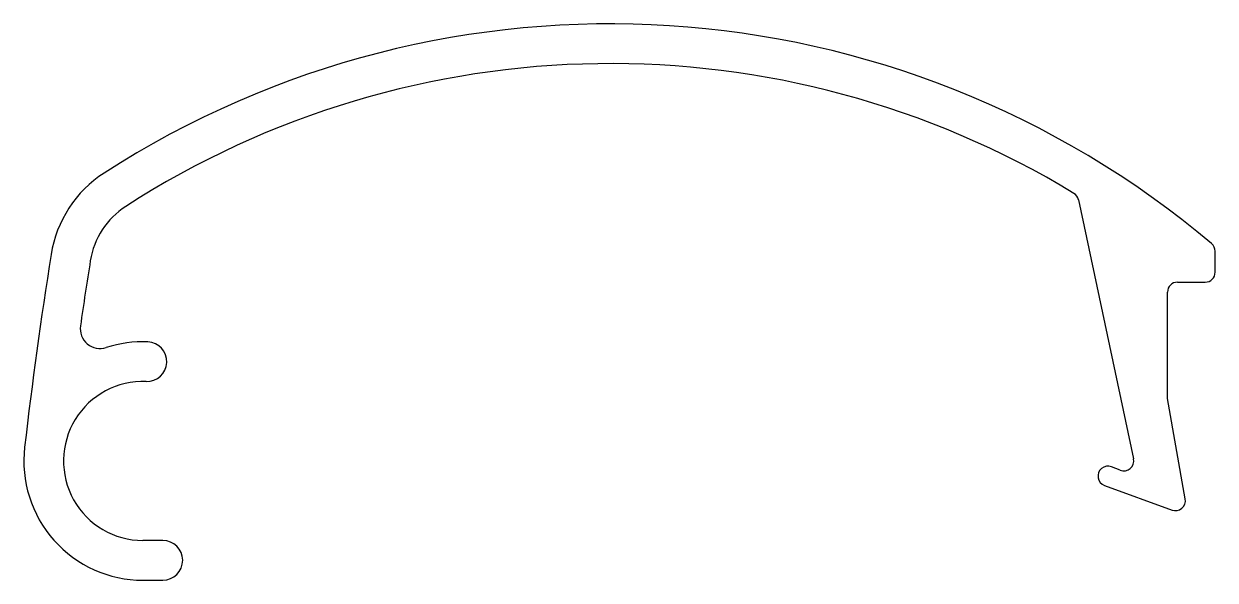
# Model space of a CAD drawing. Extents: x 452.4 to 482.4, y 509.5 to 523.5.
import ezdxf

# ---------------------------------------------------------------- set-up
doc = ezdxf.new("R2010")
doc.units = 0
doc.layers.get('0').update_dxf_attribs({"linetype": 'CONTINUOUS'})

msp = doc.modelspace()

# ---------------------------------------------------------------- linework, layer by layer
at = {"color": 7, "linetype": 'CONTINUOUS'}
for p, q in [((478.963, 519.031), (480.349, 512.512)), ((482.404, 517.21), (482.404, 517.738)), ((481.454, 516.96), (482.154, 516.96)), ((481.204, 514.034), (481.204, 516.71)), ((481.65, 511.504), (481.204, 514.034)), ((480.014, 512.227), (479.795, 512.312)), ((479.619, 511.844), (481.319, 511.226)), ((455.905, 510.46), (455.404, 510.46)), ((455.404, 509.46), (455.905, 509.46))]:
    msp.add_line(p, q, dxfattribs=at)
for centre, radius, start, end in [((467.171, 499.96), 23.5, 49.8754, 122.8381), ((467.171, 499.96), 22.5, 58.7342, 122.8381), ((456.054, 517.185), 3, 122.8381, 170.9515), ((478.719, 518.979), 0.25, 12, 58.7342), ((456.054, 517.185), 2, 122.8381, 170.9515), ((482.154, 517.738), 0.25, 0, 49.8754), ((567.154, 499.492), 115.5, 170.9515, 173.38037), ((567.154, 499.492), 114.5, 170.9515, 171.78042), ((482.154, 517.21), 0.25, 270, 0), ((481.454, 516.71), 0.25, 90, 180), ((454.325, 515.79), 0.5, 171.7804, 287.9547), ((455.404, 512.46), 3, 87.7076, 107.9547), ((455.504, 514.958), 0.5, 267.7076, 87.7076), ((455.404, 512.46), 2, 87.7076, 270), ((455.404, 512.46), 3, 173.3804, 270), ((480.104, 512.46), 0.25, 248.8241, 12), ((479.704, 512.079), 0.25, 68.8241, 250), ((481.404, 511.46), 0.25, 250, 10), ((455.905, 509.96), 0.5, 270, 90)]:
    msp.add_arc(centre, radius, start, end, dxfattribs=at)

doc.saveas('drawing.dxf')
